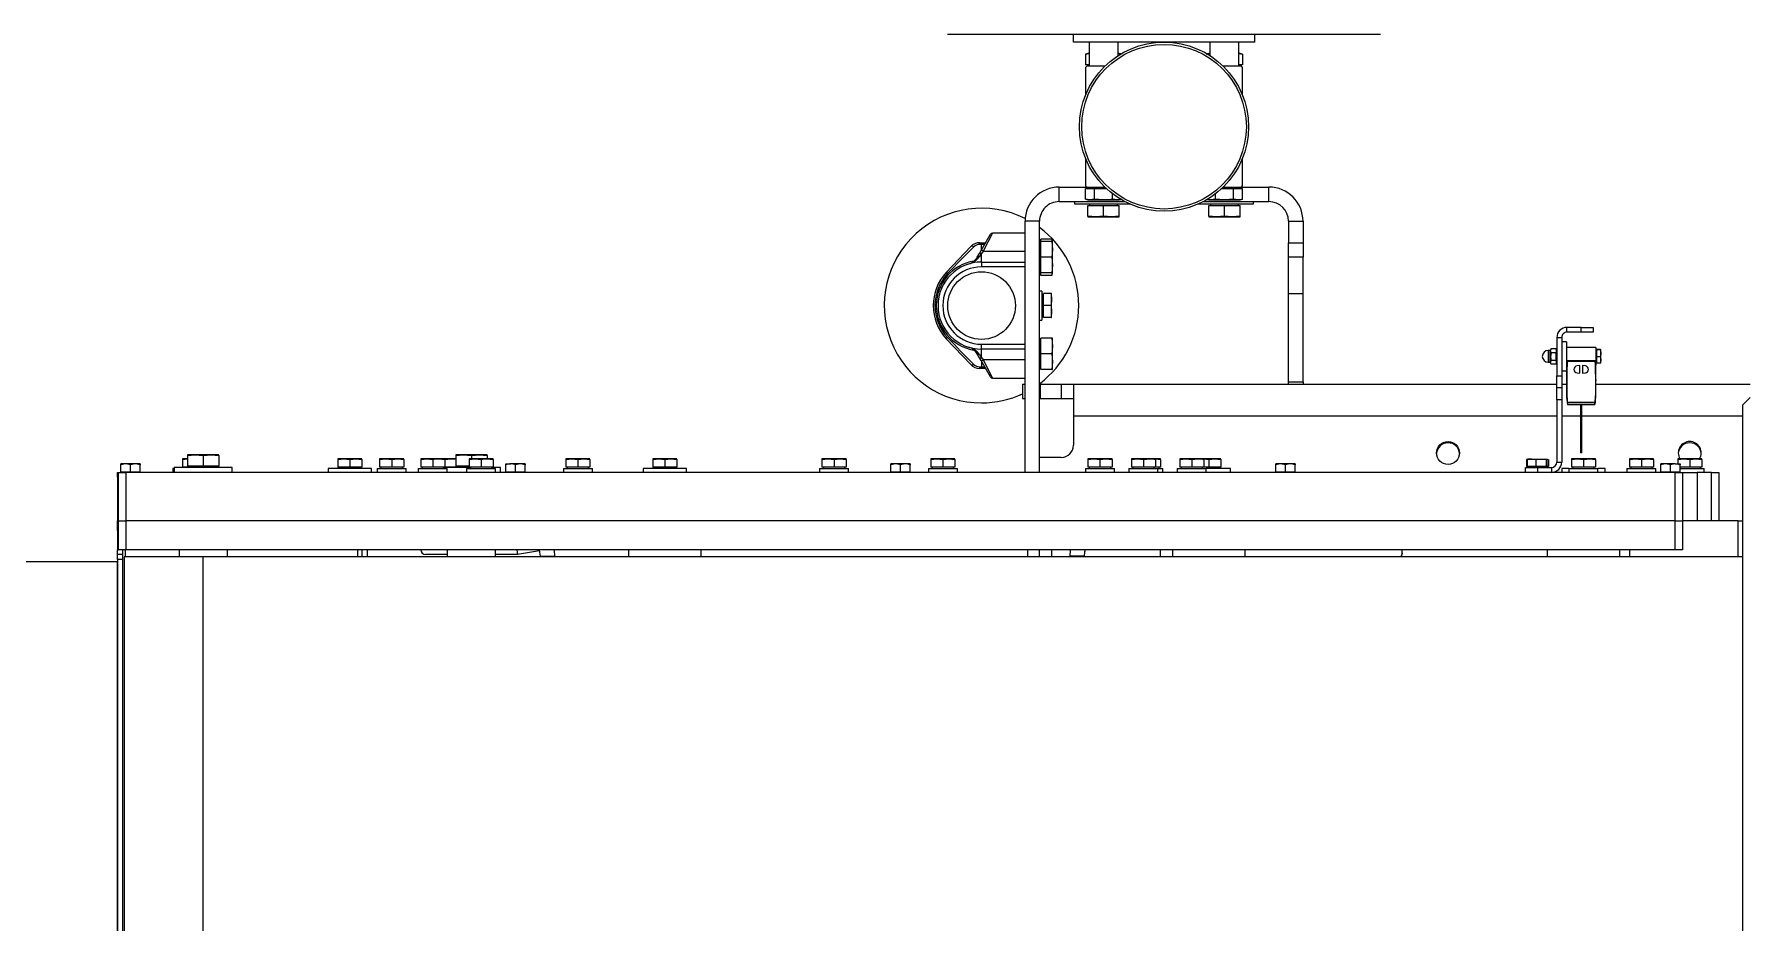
# Model space of a CAD drawing. Header units: millimetres. Extents: x -187347 to 135007, y -6415 to 292048.
# Drawn here: x -56730 to -56022, y 30037 to 30405 of the extents above; entities that cross this region are included whole.
import ezdxf

# ---------------------------------------------------------------- set-up
doc = ezdxf.new("R2010")
doc.units = ezdxf.units.MM
doc.header["$LTSCALE"] = 100
doc.layers.get('0').update_dxf_attribs({"lineweight": 18})
doc.layers.add('Layout Kromeka', color=1, linetype='Continuous', lineweight=5)
doc.layers.add('Layout Multivac', color=2, linetype='Continuous')

# ---------------------------------------------------------------- blocks, each defined once
blk = doc.blocks.new('I310 MD_right to left')
at = {"color": 0, "linetype": 'Continuous', "lineweight": 18}
for p, q in [((1828.62, 310.03), (1828.62, -309.97)), ((2465.62, 247), (2465.62, -247)), ((2498.32, -247), (2498.32, 247)), ((2499.04, -246), (2499.04, 246)), ((2501.04, -246), (2501.04, 246)), ((1828.62, -247), (2465.62, -247)), ((1830.62, -247), (1830.62, -262)), ((1875.62, -250), (1875.62, -247)), ((1879.62, -247), (1879.62, -250)), ((1909.62, -250), (1909.62, -247)), ((2034.62, -247), (2034.62, -250)), ((2064.62, -250), (2064.62, -247)), ((2069.62, -247), (2069.62, -250)), ((2101.12, -247), (2101.12, -247.4)), ((2101.12, -247.4), (2107.12, -247.4)), ((2107.12, -247), (2107.12, -247.4)), ((2114.62, -250), (2114.62, -247)), ((2119.62, -247), (2119.62, -250)), ((2124.62, -250), (2124.62, -247)), ((2259.62, -247), (2259.62, -250)), ((2289.62, -250), (2289.62, -247)), ((2320.12, -247.4), (2320.12, -247)), ((2326.12, -247.4), (2320.12, -247.4)), ((2326.12, -247.4), (2326.12, -247)), ((2344.62, -247), (2344.62, -250)), ((2364.62, -250), (2364.62, -247)), ((2397.62, -247), (2397.62, -250)), ((2399.88, -247), (2399.88, -250)), ((2401.63, -247), (2401.63, -250)), ((2455.62, -247), (2455.62, -250)), ((2465.62, -247), (2498.32, -247)), ((2475.62, -250), (2475.62, -247)), ((2497.76, -247), (2497.76, -250)), ((2499.04, -246), (2501.04, -246)), ((2499.04, -248), (2499.04, -246)), ((2501.04, -246), (2501.04, -248)), ((1853.62, -262), (1853.62, -250)), ((1853.62, -250), (1856.62, -250)), ((1856.62, -250), (1856.62, -262)), ((1856.62, -250), (2497.62, -250)), ((1969.62, -248.77), (1969.62, -248.24)), ((1969.62, -248.77), (1969.62, -250)), ((2326.43, -249.61), (2335.62, -248)), ((2335.8, -250), (2335.62, -248)), ((2335.62, -248), (2344.62, -248)), ((2364.62, -248), (2373.62, -248)), ((2497.62, -262), (2497.62, -250)), ((2497.62, -250), (2500.62, -250)), ((2499.04, -248), (2501.04, -248)), ((2499.04, -250), (2499.04, -248)), ((2500.62, -250), (2500.62, -262)), ((2501.04, -250), (2500.62, -250)), ((2501.04, -248), (2501.04, -250)), ((2501.04, -258), (2501.04, -250)), ((2500.62, -258), (2501.04, -258)), ((2501.04, -260), (2500.62, -260)), ((2501.04, -258), (2501.04, -260)), ((2501.04, -260), (2501.04, -262)), ((1830.62, -262), (1828.62, -262)), ((1830.62, -262), (1838.62, -262)), ((1838.62, -282), (1838.62, -262)), ((1838.62, -262), (1841.62, -262)), ((1841.62, -262), (1841.62, -282)), ((1841.62, -262), (1847.62, -262)), ((1847.62, -282), (1847.62, -262)), ((1847.62, -262), (1853.62, -262)), ((1856.62, -262), (1853.62, -262)), ((1853.62, -282), (1853.62, -262)), ((1856.62, -262), (2497.62, -262)), ((1856.62, -262), (1856.62, -282)), ((2500.62, -262), (2497.62, -262)), ((2497.62, -282), (2497.62, -262)), ((2500.62, -262), (2500.62, -282)), ((2501.04, -262), (2500.62, -262)), ((2501.04, -280), (2501.04, -262)), ((1841.62, -282), (1838.62, -282)), ((1841.62, -282), (1847.62, -282)), ((1844.62, -282), (1844.62, -283.6)), ((1853.62, -282), (1847.62, -282)), ((1856.62, -282), (1853.62, -282)), ((1854.62, -282.15), (1858.62, -282.15)), ((1854.62, -282.15), (1854.62, -285.14)), ((1855.18, -282), (1855.18, -282.15)), ((1856.62, -282), (2497.62, -282)), ((1858.62, -282.15), (1862.62, -282.15)), ((1858.62, -282.15), (1858.62, -285.14)), ((1862.06, -282.15), (1862.06, -282)), ((1862.62, -282.15), (1862.62, -285.14)), ((1864.62, -282), (1864.62, -283.6)), ((1876.62, -283.6), (1876.62, -282)), ((1885.62, -282), (1885.62, -283.6)), ((1888.62, -282), (1888.62, -283.6)), ((1900.62, -283.6), (1900.62, -282)), ((1903.62, -283.6), (1903.62, -282)), ((1907.82, -284), (1907.82, -282)), ((1913.62, -284), (1913.62, -282)), ((1918.62, -282), (1918.62, -284)), ((2013.87, -282.15), (2013.87, -285.14)), ((2013.87, -282.15), (2017.87, -282.15)), ((2014.43, -282), (2014.43, -282.15)), ((2017.87, -282.15), (2021.87, -282.15)), ((2017.87, -282.15), (2017.87, -285.14)), ((2021.31, -282.15), (2021.31, -282)), ((2021.87, -282.15), (2021.87, -285.14)), ((2040.62, -282), (2040.62, -283.6)), ((2050.62, -282), (2050.62, -283.6)), ((2062.62, -283.6), (2062.62, -282)), ((2068.62, -282), (2068.62, -283.6)), ((2070.62, -282), (2070.62, -283.6)), ((2082.62, -283.6), (2082.62, -282)), ((2088.62, -282), (2088.62, -283.6)), ((2100.62, -283.6), (2100.62, -282)), ((2119.62, -282), (2119.62, -385.9)), ((2125.62, -282), (2125.62, -385.9)), ((2153.62, -282), (2153.62, -283.6)), ((2165.62, -283.6), (2165.62, -282)), ((2173.12, -282.15), (2173.12, -285.14)), ((2173.12, -282.15), (2177.12, -282.15)), ((2173.68, -282), (2173.68, -282.15)), ((2177.12, -282.15), (2177.12, -285.14)), ((2177.12, -282.15), (2181.12, -282.15)), ((2180.56, -282.15), (2180.56, -282)), ((2181.12, -282.15), (2181.12, -285.14)), ((2198.62, -282), (2198.62, -283.6)), ((2210.62, -283.6), (2210.62, -282)), ((2265.62, -282), (2265.62, -283.6)), ((2283.62, -283.6), (2283.62, -282)), ((2304.62, -282), (2304.62, -283.6)), ((2316.62, -283.6), (2316.62, -282)), ((2332.37, -282.15), (2332.37, -285.14)), ((2332.37, -282.15), (2336.37, -282.15)), ((2332.93, -282), (2332.93, -282.15)), ((2336.37, -282.15), (2336.37, -285.14)), ((2336.37, -282.15), (2340.37, -282.15)), ((2339.81, -282.15), (2339.81, -282)), ((2340.37, -282.15), (2340.37, -285.14)), ((2342.62, -282), (2342.62, -284)), ((2344.62, -282), (2344.62, -283.6)), ((2356.62, -283.6), (2356.62, -282)), ((2364.62, -282), (2364.62, -283.6)), ((2376.62, -283.6), (2376.62, -282)), ((2381.62, -282), (2381.62, -283.6)), ((2393.62, -283.6), (2393.62, -282)), ((2395.92, -282), (2395.92, -283.6)), ((2413.92, -283.6), (2413.92, -282)), ((2453.62, -282), (2453.62, -284)), ((2477.62, -284), (2477.62, -282)), ((2478.2, -283.6), (2478.2, -282)), ((2491.62, -282.15), (2491.62, -285.14)), ((2491.62, -282.15), (2495.62, -282.15)), ((2492.18, -282), (2492.18, -282.15)), ((2495.62, -282.15), (2499.62, -282.15)), ((2495.62, -282.15), (2495.62, -285.14)), ((2500.62, -282), (2497.62, -282)), ((2499.06, -282.15), (2499.06, -282)), ((2499.62, -282.15), (2499.62, -285.14)), ((2500.62, -280), (2501.04, -280)), ((2501.04, -282), (2500.62, -282)), ((2501.04, -280), (2501.04, -282)), ((1854.62, -283.6), (1844.62, -283.6)), ((1845.62, -287.39), (1845.62, -284.2)), ((1845.62, -284.2), (1850.62, -284.2)), ((1848.12, -287.6), (1845.62, -287.39)), ((1845.62, -287.39), (1845.62, -287.6)), ((1845.62, -287.6), (1848.12, -287.6)), ((1846.18, -283.6), (1846.18, -284.2)), ((1850.62, -287.39), (1848.12, -287.6)), ((1848.12, -287.6), (1853.12, -287.6)), ((1850.62, -287.39), (1850.62, -284.2)), ((1850.62, -284.2), (1854.62, -284.2)), ((1853.12, -287.6), (1850.62, -287.39)), ((1855.62, -287.39), (1853.12, -287.6)), ((1853.12, -287.6), (1855.62, -287.6)), ((1854.62, -285.14), (1856.62, -285.5)), ((1854.62, -285.5), (1854.62, -285.14)), ((1856.62, -285.5), (1854.62, -285.5)), ((1855.62, -287.39), (1855.62, -285.5)), ((1855.62, -287.6), (1855.62, -287.39)), ((1856.62, -285.5), (1860.62, -285.5)), ((1858.62, -285.14), (1860.62, -285.5)), ((1860.62, -285.5), (1862.62, -285.5)), ((1862.62, -285.14), (1862.62, -285.5)), ((1876.62, -283.6), (1864.62, -283.6)), ((1865.62, -287.39), (1865.62, -284.2)), ((1865.62, -284.2), (1870.62, -284.2)), ((1868.12, -287.6), (1865.62, -287.39)), ((1865.62, -287.39), (1865.62, -287.6)), ((1865.62, -287.6), (1868.12, -287.6)), ((1866.18, -283.6), (1866.18, -284.2)), ((1870.62, -287.39), (1868.12, -287.6)), ((1868.12, -287.6), (1873.12, -287.6)), ((1870.62, -287.39), (1870.62, -284.2)), ((1870.62, -284.2), (1875.62, -284.2)), ((1873.12, -287.6), (1870.62, -287.39)), ((1875.62, -287.39), (1873.12, -287.6)), ((1873.12, -287.6), (1875.62, -287.6)), ((1875.06, -284.2), (1875.06, -283.6)), ((1875.62, -287.39), (1875.62, -284.2)), ((1875.62, -287.6), (1875.62, -287.39)), ((1885.62, -283.6), (1888.62, -283.6)), ((1900.62, -283.6), (1888.62, -283.6)), ((1889.62, -287.39), (1889.62, -284.2)), ((1889.62, -284.2), (1894.62, -284.2)), ((1892.12, -287.6), (1889.62, -287.39)), ((1889.62, -287.39), (1889.62, -287.6)), ((1889.62, -287.6), (1892.12, -287.6)), ((1890.18, -283.6), (1890.18, -284.2)), ((1894.62, -287.39), (1892.12, -287.6)), ((1892.12, -287.6), (1897.12, -287.6)), ((1894.62, -287.39), (1894.62, -284.2)), ((1894.62, -284.2), (1899.62, -284.2)), ((1897.12, -287.6), (1894.62, -287.39)), ((1899.62, -287.39), (1897.12, -287.6)), ((1897.12, -287.6), (1899.62, -287.6)), ((1899.06, -284.2), (1899.06, -283.6)), ((1899.62, -287.39), (1899.62, -284.2)), ((1899.62, -287.6), (1899.62, -287.39)), ((1900.62, -283.6), (1903.62, -283.6)), ((1905.62, -286.2), (1903.62, -286.2)), ((1903.62, -312), (1903.62, -286.2)), ((1905.62, -312), (1905.62, -286.2)), ((1913.62, -284), (1907.82, -284)), ((1909.02, -287.33), (1909.02, -284.5)), ((1909.02, -284.5), (1909.31, -284.5)), ((1909.31, -287.33), (1909.31, -284.5)), ((1909.31, -284.5), (1910.03, -284.5)), ((1909.67, -287.5), (1909.31, -287.33)), ((1910.03, -287.33), (1909.67, -287.5)), ((1912.18, -287.5), (1909.67, -287.5)), ((1910.03, -287.33), (1910.03, -284.5)), ((1910.03, -284.5), (1914.34, -284.5)), ((1912.18, -287.5), (1910.03, -287.33)), ((1910.18, -284), (1910.18, -284.5)), ((1914.34, -287.33), (1912.18, -287.5)), ((1916.13, -287.5), (1912.18, -287.5)), ((1918.62, -284), (1913.62, -284)), ((1914.34, -287.33), (1914.34, -284.5)), ((1914.34, -284.5), (1917.93, -284.5)), ((1916.13, -287.5), (1914.34, -287.33)), ((1916.13, -287.5), (1917.62, -287.5)), ((1917.06, -284.5), (1917.06, -284)), ((1917.57, -287.5), (1917.93, -287.33)), ((1917.93, -287.33), (1917.93, -284.5)), ((1917.93, -284.5), (1918.23, -284.5)), ((1918.23, -287.33), (1917.95, -287.37)), ((1918.07, -287.36), (1918.23, -287.33)), ((1918.23, -287.33), (1918.23, -284.5)), ((2013.87, -285.5), (2013.87, -285.14)), ((2013.87, -285.5), (2015.87, -285.5)), ((2015.87, -285.5), (2019.87, -285.5)), ((2017.87, -285.14), (2019.87, -285.5)), ((2019.87, -285.5), (2021.87, -285.5)), ((2021.87, -285.14), (2021.87, -285.5)), ((2040.62, -283.6), (2050.62, -283.6)), ((2044.62, -287.39), (2044.62, -284.2)), ((2044.62, -284.2), (2049.62, -284.2)), ((2047.12, -287.6), (2044.62, -287.39)), ((2044.62, -287.39), (2044.62, -287.6)), ((2044.62, -287.6), (2047.12, -287.6)), ((2045.18, -283.6), (2045.18, -284.2)), ((2049.62, -287.39), (2047.12, -287.6)), ((2047.12, -287.6), (2051.62, -287.6)), ((2049.62, -287.39), (2049.62, -284.2)), ((2049.62, -284.2), (2051.62, -284.2)), ((2051.62, -287.56), (2049.62, -287.39)), ((2062.62, -283.6), (2050.62, -283.6)), ((2051.62, -287.39), (2051.62, -284.2)), ((2051.62, -284.2), (2056.62, -284.2)), ((2051.62, -287.39), (2051.62, -287.6)), ((2051.62, -287.6), (2054.12, -287.6)), ((2052.18, -283.6), (2052.18, -284.2)), ((2056.62, -287.39), (2054.12, -287.6)), ((2054.12, -287.6), (2059.12, -287.6)), ((2056.62, -287.39), (2056.62, -284.2)), ((2056.62, -284.2), (2061.62, -284.2)), ((2059.12, -287.6), (2056.62, -287.39)), ((2061.62, -287.39), (2059.12, -287.6)), ((2059.12, -287.6), (2061.62, -287.6)), ((2061.06, -284.2), (2061.06, -283.6)), ((2061.62, -287.39), (2061.62, -284.2)), ((2061.62, -287.6), (2061.62, -287.39)), ((2070.62, -283.6), (2068.62, -283.6)), ((2069.62, -287.39), (2069.62, -284.2)), ((2069.62, -284.2), (2071.62, -284.2)), ((2071.62, -287.56), (2069.62, -287.39)), ((2069.62, -287.39), (2069.62, -287.6)), ((2069.62, -287.6), (2071.62, -287.6)), ((2070.18, -283.6), (2070.18, -284.2)), ((2082.62, -283.6), (2070.62, -283.6)), ((2071.62, -287.39), (2071.62, -284.2)), ((2071.62, -284.2), (2076.62, -284.2)), ((2071.62, -287.39), (2071.62, -287.6)), ((2071.62, -287.6), (2074.12, -287.6)), ((2072.18, -283.6), (2072.18, -284.2)), ((2076.62, -287.39), (2074.12, -287.6)), ((2074.12, -287.6), (2079.12, -287.6)), ((2076.62, -287.39), (2076.62, -284.2)), ((2076.62, -284.2), (2081.62, -284.2)), ((2079.12, -287.6), (2076.62, -287.39)), ((2081.62, -287.39), (2079.12, -287.6)), ((2079.12, -287.6), (2081.62, -287.6)), ((2081.06, -284.2), (2081.06, -283.6)), ((2081.62, -287.39), (2081.62, -284.2)), ((2081.62, -287.6), (2081.62, -287.39)), ((2100.62, -283.6), (2088.62, -283.6)), ((2089.62, -287.39), (2089.62, -284.2)), ((2089.62, -284.2), (2094.62, -284.2)), ((2092.12, -287.6), (2089.62, -287.39)), ((2089.62, -287.39), (2089.62, -287.6)), ((2089.62, -287.6), (2092.12, -287.6)), ((2090.18, -283.6), (2090.18, -284.2)), ((2094.62, -287.39), (2092.12, -287.6)), ((2092.12, -287.6), (2097.12, -287.6)), ((2094.62, -287.39), (2094.62, -284.2)), ((2094.62, -284.2), (2099.62, -284.2)), ((2097.12, -287.6), (2094.62, -287.39)), ((2099.62, -287.39), (2097.12, -287.6)), ((2097.12, -287.6), (2099.62, -287.6)), ((2099.06, -284.2), (2099.06, -283.6)), ((2099.62, -287.39), (2099.62, -284.2)), ((2099.62, -287.6), (2099.62, -287.39)), ((2110.62, -288.22), (2119.42, -288.22)), ((2165.62, -283.6), (2153.62, -283.6)), ((2154.62, -287.39), (2154.62, -284.2)), ((2154.62, -284.2), (2159.62, -284.2)), ((2157.12, -287.6), (2154.62, -287.39)), ((2154.62, -287.39), (2154.62, -287.6)), ((2154.62, -287.6), (2157.12, -287.6)), ((2155.18, -283.6), (2155.18, -284.2)), ((2159.62, -287.39), (2157.12, -287.6)), ((2157.12, -287.6), (2162.12, -287.6)), ((2159.62, -287.39), (2159.62, -284.2)), ((2159.62, -284.2), (2164.62, -284.2)), ((2162.12, -287.6), (2159.62, -287.39)), ((2164.62, -287.39), (2162.12, -287.6)), ((2162.12, -287.6), (2164.62, -287.6)), ((2164.06, -284.2), (2164.06, -283.6)), ((2164.62, -287.39), (2164.62, -284.2)), ((2164.62, -287.6), (2164.62, -287.39)), ((2173.12, -285.5), (2173.12, -285.14)), ((2173.12, -285.5), (2175.12, -285.5)), ((2175.12, -285.5), (2179.12, -285.5)), ((2177.12, -285.14), (2179.12, -285.5)), ((2179.12, -285.5), (2181.12, -285.5)), ((2181.12, -285.14), (2181.12, -285.5)), ((2210.62, -283.6), (2198.62, -283.6)), ((2199.62, -287.39), (2199.62, -284.2)), ((2199.62, -284.2), (2204.62, -284.2)), ((2202.12, -287.6), (2199.62, -287.39)), ((2199.62, -287.39), (2199.62, -287.6)), ((2199.62, -287.6), (2202.12, -287.6)), ((2200.18, -283.6), (2200.18, -284.2)), ((2204.62, -287.39), (2202.12, -287.6)), ((2202.12, -287.6), (2207.12, -287.6)), ((2204.62, -287.39), (2204.62, -284.2)), ((2204.62, -284.2), (2209.62, -284.2)), ((2207.12, -287.6), (2204.62, -287.39)), ((2209.62, -287.39), (2207.12, -287.6)), ((2207.12, -287.6), (2209.62, -287.6)), ((2209.06, -284.2), (2209.06, -283.6)), ((2209.62, -287.39), (2209.62, -284.2)), ((2209.62, -287.6), (2209.62, -287.39)), ((2265.62, -283.6), (2283.62, -283.6)), ((2269.62, -287.39), (2269.62, -284.2)), ((2269.62, -284.2), (2274.62, -284.2)), ((2272.12, -287.6), (2269.62, -287.39)), ((2269.62, -287.39), (2269.62, -287.6)), ((2269.62, -287.6), (2272.12, -287.6)), ((2270.18, -283.6), (2270.18, -284.2)), ((2274.62, -287.39), (2272.12, -287.6)), ((2272.12, -287.6), (2277.12, -287.6)), ((2274.62, -287.39), (2274.62, -284.2)), ((2274.62, -284.2), (2279.62, -284.2)), ((2277.12, -287.6), (2274.62, -287.39)), ((2279.62, -287.39), (2277.12, -287.6)), ((2277.12, -287.6), (2279.62, -287.6)), ((2279.06, -284.2), (2279.06, -283.6)), ((2279.62, -287.39), (2279.62, -284.2)), ((2279.62, -287.6), (2279.62, -287.39)), ((2316.62, -283.6), (2304.62, -283.6)), ((2305.62, -287.39), (2305.62, -284.2)), ((2305.62, -284.2), (2310.62, -284.2)), ((2308.12, -287.6), (2305.62, -287.39)), ((2305.62, -287.39), (2305.62, -287.6)), ((2305.62, -287.6), (2308.12, -287.6)), ((2306.18, -283.6), (2306.18, -284.2)), ((2310.62, -287.39), (2308.12, -287.6)), ((2308.12, -287.6), (2313.12, -287.6)), ((2310.62, -287.39), (2310.62, -284.2)), ((2310.62, -284.2), (2315.62, -284.2)), ((2313.12, -287.6), (2310.62, -287.39)), ((2315.62, -287.39), (2313.12, -287.6)), ((2313.12, -287.6), (2315.62, -287.6)), ((2315.06, -284.2), (2315.06, -283.6)), ((2315.62, -287.39), (2315.62, -284.2)), ((2315.62, -287.6), (2315.62, -287.39)), ((2332.37, -285.14), (2334.37, -285.5)), ((2332.37, -285.5), (2332.37, -285.14)), ((2332.37, -285.5), (2334.37, -285.5)), ((2334.37, -285.5), (2338.37, -285.5)), ((2340.37, -285.5), (2338.37, -285.5)), ((2340.37, -285.14), (2340.37, -285.5)), ((2342.62, -284), (2346.18, -284)), ((2356.62, -283.6), (2344.62, -283.6)), ((2345.62, -287.39), (2345.62, -284.2)), ((2345.62, -284.2), (2350.62, -284.2)), ((2348.12, -287.6), (2345.62, -287.39)), ((2345.62, -287.39), (2345.62, -287.6)), ((2345.62, -287.6), (2348.12, -287.6)), ((2346.18, -283.6), (2346.18, -284.2)), ((2348.12, -289.03), (2348.12, -287.6)), ((2348.12, -287.6), (2353.12, -287.6)), ((2351.37, -289.3), (2348.12, -289.03)), ((2348.12, -289.03), (2348.12, -289.3)), ((2348.12, -289.3), (2351.37, -289.3)), ((2350.62, -287.39), (2350.62, -284.2)), ((2350.62, -284.2), (2355.62, -284.2)), ((2353.12, -287.6), (2350.62, -287.39)), ((2354.62, -289.03), (2351.37, -289.3)), ((2351.37, -289.3), (2357.87, -289.3)), ((2355.62, -287.39), (2353.12, -287.6)), ((2353.12, -287.6), (2355.62, -287.6)), ((2354.62, -289.03), (2354.62, -287.6)), ((2357.87, -289.3), (2354.62, -289.03)), ((2355.06, -284.2), (2355.06, -283.6)), ((2355.06, -284), (2366.18, -284)), ((2355.62, -287.39), (2355.62, -284.2)), ((2355.62, -284.6), (2361.12, -284.6)), ((2355.62, -287.6), (2355.62, -287.39)), ((2361.12, -289.03), (2357.87, -289.3)), ((2357.87, -289.3), (2361.12, -289.3)), ((2360.44, -284.6), (2360.44, -284)), ((2360.44, -284.2), (2360.62, -284.2)), ((2360.62, -284.6), (2360.62, -284.2)), ((2360.62, -284.2), (2365.62, -284.2)), ((2361.12, -289.03), (2361.12, -284.6)), ((2363.12, -287.6), (2361.12, -287.43)), ((2361.12, -287.6), (2363.12, -287.6)), ((2361.12, -289.3), (2361.12, -289.03)), ((2365.62, -287.39), (2363.12, -287.6)), ((2363.12, -287.6), (2365.62, -287.6)), ((2376.62, -283.6), (2364.62, -283.6)), ((2365.06, -284.2), (2365.06, -284)), ((2365.62, -287.39), (2365.62, -284.2)), ((2365.62, -284.2), (2370.62, -284.2)), ((2368.12, -287.6), (2365.62, -287.39)), ((2365.62, -287.39), (2365.62, -287.6)), ((2365.62, -287.6), (2368.12, -287.6)), ((2366.18, -283.6), (2366.18, -284.2)), ((2368.12, -287.6), (2373.12, -287.6)), ((2370.62, -287.39), (2370.62, -284.2)), ((2370.62, -284.2), (2375.62, -284.2)), ((2373.12, -287.6), (2370.62, -287.39)), ((2375.62, -287.39), (2373.12, -287.6)), ((2373.12, -287.6), (2375.62, -287.6)), ((2375.06, -284.2), (2375.06, -283.6)), ((2375.62, -287.39), (2375.62, -284.2)), ((2375.62, -287.6), (2375.62, -287.39)), ((2393.62, -283.6), (2381.62, -283.6)), ((2382.62, -287.39), (2382.62, -284.2)), ((2382.62, -284.2), (2387.62, -284.2)), ((2385.12, -287.6), (2382.62, -287.39)), ((2382.62, -287.39), (2382.62, -287.6)), ((2382.62, -287.6), (2385.12, -287.6)), ((2383.18, -283.6), (2383.18, -284.2)), ((2387.62, -287.39), (2385.12, -287.6)), ((2385.12, -287.6), (2390.12, -287.6)), ((2387.62, -287.39), (2387.62, -284.2)), ((2387.62, -284.2), (2392.62, -284.2)), ((2390.12, -287.6), (2387.62, -287.39)), ((2392.62, -287.39), (2390.12, -287.6)), ((2390.12, -287.6), (2392.62, -287.6)), ((2392.06, -284.2), (2392.06, -283.6)), ((2392.62, -287.39), (2392.62, -284.2)), ((2392.62, -287.6), (2392.62, -287.39)), ((2395.92, -283.6), (2413.92, -283.6)), ((2399.92, -287.39), (2399.92, -284.2)), ((2399.92, -284.2), (2404.92, -284.2)), ((2402.42, -287.6), (2399.92, -287.39)), ((2399.92, -287.39), (2399.92, -287.6)), ((2399.92, -287.6), (2402.42, -287.6)), ((2400.48, -283.6), (2400.48, -284.2)), ((2404.92, -287.39), (2402.42, -287.6)), ((2402.42, -287.6), (2407.42, -287.6)), ((2404.92, -287.39), (2404.92, -284.2)), ((2404.92, -284.2), (2409.92, -284.2)), ((2407.42, -287.6), (2404.92, -287.39)), ((2409.92, -287.39), (2407.42, -287.6)), ((2407.42, -287.6), (2409.92, -287.6)), ((2409.36, -284.2), (2409.36, -283.6)), ((2409.92, -287.39), (2409.92, -284.2)), ((2409.92, -287.6), (2409.92, -287.39)), ((2453.62, -284), (2477.62, -284)), ((2459.12, -289.03), (2459.12, -284.6)), ((2459.12, -284.6), (2465.62, -284.6)), ((2462.37, -289.3), (2459.12, -289.03)), ((2459.12, -289.03), (2459.12, -289.3)), ((2459.12, -289.3), (2462.37, -289.3)), ((2459.81, -284), (2459.81, -284.6)), ((2465.62, -289.03), (2462.37, -289.3)), ((2462.37, -289.3), (2468.87, -289.3)), ((2465.62, -289.03), (2465.62, -284.6)), ((2465.62, -284.6), (2472.12, -284.6)), ((2468.87, -289.3), (2465.62, -289.03)), ((2472.12, -289.03), (2468.87, -289.3)), ((2468.87, -289.3), (2472.12, -289.3)), ((2471.44, -284.6), (2471.44, -284)), ((2471.44, -284.2), (2474.2, -284.2)), ((2472.12, -289.03), (2472.12, -284.6)), ((2474.2, -287.39), (2472.12, -287.57)), ((2472.12, -287.6), (2474.2, -287.6)), ((2472.12, -289.3), (2472.12, -289.03)), ((2473.64, -284.2), (2473.64, -284)), ((2474.2, -287.39), (2474.2, -284.2)), ((2474.2, -287.6), (2474.2, -287.39)), ((2477.62, -283.6), (2478.2, -283.6)), ((2491.62, -285.14), (2493.62, -285.5)), ((2491.62, -285.5), (2491.62, -285.14)), ((2491.62, -285.5), (2493.62, -285.5)), ((2493.62, -285.5), (2497.62, -285.5)), ((2495.62, -285.14), (2497.62, -285.5)), ((2497.62, -285.5), (2499.62, -285.5)), ((2499.62, -285.14), (2499.62, -285.5)), ((1895.27, -290.15), (1895.27, -310.1)), ((1895.27, -290.15), (1895.77, -290.15)), ((1895.77, -310.1), (1895.77, -290.15)), ((2105.62, -305.36), (2105.62, -293.2)), ((1825.62, -312.97), (1828.62, -309.97)), ((1895.27, -305.36), (1828.62, -305.36)), ((1901.21, -310.1), (1889.84, -310.1)), ((1889.84, -310.87), (1901.21, -310.87)), ((1900.93, -310.21), (1889.94, -310.21)), ((1903.62, -305.36), (1895.77, -305.36)), ((2105.62, -305.36), (1905.62, -305.36)), ((2105.62, -318.5), (2105.62, -305.36)), ((1889.42, -314.15), (1889.42, -320.39)), ((1889.53, -314.15), (1889.53, -320.39)), ((1901.51, -320.39), (1901.51, -314.15)), ((1901.62, -320.39), (1901.62, -314.15)), ((1903.62, -312), (1905.62, -312)), ((1903.62, -317), (1903.62, -312)), ((1903.62, -317), (1905.62, -317)), ((1903.62, -322), (1903.62, -317)), ((1905.62, -312), (1905.62, -317)), ((1905.62, -317), (1905.62, -322)), ((2110.62, -312.5), (2105.62, -312.5)), ((2110.62, -318.5), (2110.62, -312.5)), ((2119.42, -312.5), (2110.62, -312.5)), ((2119.42, -318.5), (2119.42, -312.5)), ((2119.62, -312.5), (2119.42, -312.5)), ((2126.62, -312.5), (2125.62, -312.5)), ((2126.62, -318.5), (2126.62, -312.5)), ((1889.42, -318.5), (1825.62, -318.5)), ((1895.01, -323), (1893.79, -323.14)), ((1895.01, -326.19), (1895.01, -323)), ((1897.25, -323.14), (1896.04, -323)), ((1896.04, -323), (1896.04, -326.19)), ((1903.62, -318.5), (1901.62, -318.5)), ((1903.62, -324), (1901.62, -324)), ((1901.62, -326.3), (1901.62, -324)), ((1905.62, -322), (1903.62, -322)), ((1903.62, -337.8), (1903.62, -322)), ((2105.62, -318.5), (1905.62, -318.5)), ((1905.62, -337.8), (1905.62, -322)), ((2010.62, -319.5), (2010.62, -318.5)), ((2016.62, -319.5), (2010.62, -319.5)), ((2010.62, -319.5), (2010.62, -356)), ((2016.62, -318.5), (2016.62, -319.5)), ((2016.62, -319.5), (2016.62, -356)), ((2110.62, -318.5), (2105.62, -318.5)), ((2119.42, -318.5), (2110.62, -318.5)), ((2114.32, -327.75), (2114.59, -324.5)), ((2114.59, -324.5), (2114.32, -324.5)), ((2114.32, -324.5), (2114.32, -327.75)), ((2114.59, -324.5), (2119.02, -324.5)), ((2119.02, -324.5), (2119.02, -331)), ((2119.62, -325.18), (2119.02, -325.18)), ((2119.62, -318.5), (2119.42, -318.5)), ((2126.62, -318.5), (2125.62, -318.5)), ((2139.04, -321), (2125.62, -321)), ((2142.94, -328.5), (2139.04, -321)), ((2139.91, -321.5), (2143.81, -328.25)), ((2141.93, -325), (2143.62, -325)), ((2143.62, -325.71), (2143.62, -325)), ((2143.62, -325), (2144.46, -325)), ((1887.42, -328.52), (1887.54, -327.18)), ((1887.54, -327.18), (1887.42, -327.25)), ((1887.42, -327.25), (1887.42, -328.52)), ((1887.42, -328.52), (1887.42, -331.27)), ((1887.42, -331.27), (1887.54, -329.86)), ((1887.54, -332.68), (1887.42, -331.27)), ((1887.42, -331.27), (1887.42, -332.75)), ((1887.54, -327.12), (1889.02, -327.12)), ((1887.54, -327.18), (1889.02, -327.18)), ((1887.54, -329.86), (1889.02, -329.86)), ((1889.02, -327.12), (1889.02, -327.18)), ((1889.02, -327.18), (1889.02, -329.86)), ((1889.42, -327.72), (1889.02, -327.72)), ((1889.02, -329.86), (1889.02, -332.68)), ((1889.02, -332.28), (1889.42, -332.28)), ((1889.42, -333.7), (1889.42, -326.3)), ((1889.42, -326.3), (1889.53, -326.3)), ((1889.53, -326.4), (1889.65, -326.4)), ((1889.71, -327.83), (1901.33, -327.83)), ((1901.31, -328.28), (1889.73, -328.28)), ((1893.79, -326.04), (1895.01, -326.19)), ((1896.04, -326.19), (1897.25, -326.04)), ((1901.4, -326.4), (1901.51, -326.4)), ((1901.51, -326.3), (1901.62, -326.3)), ((1901.62, -333.7), (1901.62, -326.3)), ((1906.07, -326.82), (1905.62, -327.6)), ((1905.62, -332.4), (1906.07, -333.18)), ((1906.07, -326.83), (1907.97, -326.83)), ((1906.07, -328.29), (1907.97, -328.29)), ((1906.07, -331.47), (1907.97, -331.47)), ((1908.42, -327.6), (1907.97, -326.82)), ((1907.97, -333.18), (1908.42, -332.4)), ((1909.22, -327.6), (1908.42, -327.6)), ((1908.42, -327.6), (1908.42, -332.4)), ((1908.42, -332.4), (1909.22, -332.4)), ((1909.22, -332.4), (1909.22, -327.6)), ((2114.59, -331), (2114.32, -327.75)), ((2114.32, -327.75), (2114.32, -334.25)), ((2114.32, -334.25), (2114.59, -331)), ((2114.59, -331), (2119.02, -331)), ((2119.02, -331), (2119.02, -337.5)), ((2125.62, -328.5), (2142.94, -328.5)), ((2143.62, -325.71), (2142.34, -325.71)), ((2143.62, -329.51), (2142.94, -328.5)), ((2144.51, -325.72), (2143.62, -325.71)), ((2143.62, -327.93), (2143.62, -325.71)), ((2143.62, -329.51), (2143.62, -333)), ((2144.57, -330.9), (2143.62, -329.51)), ((2143.81, -328.25), (2144.49, -329.43)), ((2144.49, -329.43), (2145.42, -331.04)), ((2148.1, -326.57), (2158.19, -337.3)), ((1887.42, -332.75), (1887.54, -332.68)), ((1887.54, -332.82), (1887.42, -332.75)), ((1887.54, -332.68), (1889.02, -332.68)), ((1887.54, -332.82), (1889.02, -332.82)), ((1887.54, -332.88), (1889.02, -332.88)), ((1889.02, -332.68), (1889.02, -332.82)), ((1889.02, -332.82), (1889.02, -332.88)), ((1889.42, -333.7), (1901.62, -333.7)), ((1901.62, -336), (1901.62, -333.7)), ((1901.62, -336), (1903.62, -336)), ((1905.62, -337.8), (1903.62, -337.8)), ((1906.07, -333.17), (1907.97, -333.17)), ((2114.59, -337.5), (2114.32, -334.25)), ((2114.32, -334.25), (2114.32, -337.5)), ((2114.32, -337.5), (2114.59, -337.5)), ((2114.59, -337.5), (2119.02, -337.5)), ((2119.02, -336.81), (2119.62, -336.81)), ((2125.62, -333), (2143.62, -333)), ((2143.62, -335), (2125.62, -335)), ((2143.62, -333), (2143.62, -335)), ((2157.67, -337.79), (2158.19, -337.3)), ((1890.62, -342), (1890.62, -340)), ((1890.62, -340), (1895.62, -340)), ((1895.62, -342), (1890.62, -342)), ((1895.62, -340), (1895.62, -342)), ((1895.62, -340), (1901.42, -340)), ((1895.62, -342), (1901.42, -342)), ((1901.42, -340), (1901.42, -342)), ((2114.62, -348.5), (2114.83, -346)), ((2114.83, -346), (2114.62, -346)), ((2114.62, -346), (2114.62, -348.5)), ((2114.83, -346), (2118.02, -346)), ((2118.02, -346), (2118.02, -351)), ((2119.62, -345), (2118.62, -345)), ((2118.62, -357), (2118.62, -345)), ((2114.83, -351), (2114.62, -348.5)), ((2114.62, -348.5), (2114.62, -353.5)), ((2114.62, -353.5), (2114.83, -351)), ((2114.83, -356), (2114.62, -353.5)), ((2114.62, -353.5), (2114.62, -356)), ((2114.83, -351), (2118.02, -351)), ((2118.62, -346.56), (2118.02, -346.56)), ((2118.02, -351), (2118.02, -356)), ((2016.62, -356), (2010.62, -356)), ((2010.62, -356), (2010.62, -371)), ((2016.62, -356), (2016.62, -371)), ((2114.62, -356), (2114.83, -356)), ((2114.83, -356), (2118.02, -356)), ((2118.02, -355.44), (2118.62, -355.44)), ((2118.62, -357), (2119.62, -357)), ((2114.59, -363.49), (2114.32, -364.5)), ((2114.32, -367.75), (2114.59, -364.5)), ((2114.59, -364.5), (2114.32, -364.5)), ((2114.32, -364.5), (2114.32, -367.75)), ((2114.59, -371), (2114.32, -367.75)), ((2114.32, -367.75), (2114.32, -374.25)), ((2114.45, -364.5), (2114.59, -363.49)), ((2114.59, -363.49), (2119.02, -363.49)), ((2114.59, -364.5), (2119.02, -364.5)), ((2119.02, -363.49), (2119.02, -364.5)), ((2119.02, -364.5), (2119.02, -371)), ((2119.62, -365.19), (2119.02, -365.19)), ((2125.62, -367), (2143.62, -367)), ((2143.62, -369), (2143.62, -367)), ((2158.19, -364.7), (2148.1, -375.43)), ((2157.67, -364.21), (2158.19, -364.7)), ((2010.62, -371), (2016.62, -371)), ((2010.62, -377), (2010.62, -371)), ((2016.62, -371), (2016.62, -377)), ((2114.32, -374.25), (2114.59, -371)), ((2114.59, -377.5), (2114.32, -374.25)), ((2114.32, -374.25), (2114.32, -377.5)), ((2114.59, -371), (2119.02, -371)), ((2119.02, -371), (2119.02, -377.5)), ((2143.62, -369), (2125.62, -369)), ((2142.94, -373.5), (2125.62, -373.5)), ((2139.04, -381), (2142.94, -373.5)), ((2143.81, -373.75), (2139.91, -380.5)), ((2142.94, -373.5), (2143.62, -372.49)), ((2143.62, -369), (2143.62, -372.49)), ((2143.62, -372.49), (2144.57, -371.1)), ((2143.62, -374.07), (2143.62, -376.29)), ((2144.49, -372.57), (2143.81, -373.75)), ((2145.42, -370.96), (2144.49, -372.57)), ((2016.62, -377), (2010.62, -377)), ((2010.62, -385.9), (2010.62, -377)), ((2016.62, -385.9), (2016.62, -377)), ((2114.32, -377.5), (2114.59, -378.51)), ((2114.32, -377.5), (2114.59, -377.5)), ((2114.59, -378.51), (2114.45, -377.5)), ((2114.59, -377.5), (2119.02, -377.5)), ((2114.59, -378.51), (2119.02, -378.51)), ((2119.02, -376.82), (2119.62, -376.82)), ((2119.02, -377.5), (2119.02, -378.51)), ((2125.62, -381), (2139.04, -381)), ((2143.62, -377), (2141.93, -377)), ((2142.34, -376.29), (2143.62, -376.29)), ((2143.62, -376.29), (2144.51, -376.28)), ((2143.62, -376.29), (2143.62, -377)), ((2144.46, -377), (2143.62, -377)), ((2016.62, -385.9), (2010.62, -385.9)), ((2036.62, -387.97), (2039.87, -387.7)), ((2036.62, -387.7), (2036.62, -387.97)), ((2039.87, -387.7), (2036.62, -387.7)), ((2036.62, -387.97), (2036.62, -392.4)), ((2046.37, -387.7), (2039.87, -387.7)), ((2039.87, -387.7), (2043.12, -387.97)), ((2043.12, -387.97), (2046.37, -387.7)), ((2043.12, -387.97), (2043.12, -392.4)), ((2046.37, -387.7), (2049.62, -387.97)), ((2049.62, -387.7), (2046.37, -387.7)), ((2049.62, -387.97), (2049.62, -387.7)), ((2049.62, -387.97), (2049.62, -392.4)), ((2086.62, -387.97), (2089.87, -387.7)), ((2086.62, -387.7), (2086.62, -387.97)), ((2089.87, -387.7), (2086.62, -387.7)), ((2086.62, -387.97), (2086.62, -392.4)), ((2089.87, -387.7), (2093.12, -387.97)), ((2096.37, -387.7), (2089.87, -387.7)), ((2093.12, -387.97), (2096.37, -387.7)), ((2093.12, -387.97), (2093.12, -392.4)), ((2096.37, -387.7), (2099.62, -387.97)), ((2099.62, -387.7), (2096.37, -387.7)), ((2099.62, -387.97), (2099.62, -387.7)), ((2099.62, -387.97), (2099.62, -392.4)), ((2119.62, -385.9), (2125.62, -385.9)), ((2051.87, -394), (2024.72, -394)), ((2024.72, -394), (2024.72, -400)), ((2031.12, -393), (2031.12, -394)), ((2031.12, -393), (2053.94, -393)), ((2036.62, -394.7), (2035.62, -394.97)), ((2035.62, -394.97), (2035.62, -399.4)), ((2043.12, -392.4), (2036.62, -392.4)), ((2037.49, -394.7), (2036.62, -394.7)), ((2037.31, -392.4), (2037.31, -393)), ((2037.49, -394.7), (2039.37, -394.97)), ((2043.12, -394.7), (2037.49, -394.7)), ((2039.37, -394.97), (2043.12, -394.7)), ((2039.37, -394.97), (2039.37, -399.4)), ((2049.62, -392.4), (2043.12, -392.4)), ((2043.12, -394.7), (2046.88, -394.97)), ((2048.75, -394.7), (2043.12, -394.7)), ((2046.88, -394.97), (2048.75, -394.7)), ((2046.88, -394.97), (2046.88, -397.19)), ((2048.75, -394.7), (2050.27, -394.92)), ((2049.62, -394.7), (2048.75, -394.7)), ((2048.94, -393), (2048.94, -392.4)), ((2050.3, -394.88), (2049.62, -394.7)), ((2082.3, -393), (2105.12, -393)), ((2111.52, -394), (2084.37, -394)), ((2085.62, -394.97), (2087.49, -394.7)), ((2086.62, -394.7), (2085.95, -394.88)), ((2093.12, -392.4), (2086.62, -392.4)), ((2087.49, -394.7), (2086.62, -394.7)), ((2087.31, -392.4), (2087.31, -393)), ((2093.12, -394.7), (2087.49, -394.7)), ((2087.49, -394.7), (2089.37, -394.97)), ((2089.37, -394.97), (2089.37, -397.19)), ((2099.62, -392.4), (2093.12, -392.4)), ((2093.12, -394.7), (2096.88, -394.97)), ((2098.75, -394.7), (2093.12, -394.7)), ((2096.88, -394.97), (2098.75, -394.7)), ((2096.88, -394.97), (2096.88, -399.4)), ((2098.75, -394.7), (2100.63, -394.97)), ((2099.62, -394.7), (2098.75, -394.7)), ((2098.94, -393), (2098.94, -392.4)), ((2100.63, -394.97), (2099.62, -394.7)), ((2100.63, -394.97), (2100.63, -399.4)), ((2105.12, -394), (2105.12, -393)), ((2111.52, -394), (2111.52, -400)), ((2036.12, -400), (2024.72, -400)), ((2039.37, -399.4), (2035.62, -399.4)), ((2036.12, -400), (2035.62, -400.5)), ((2035.62, -400.5), (2035.62, -412.01)), ((2043.63, -400), (2036.12, -400)), ((2037.31, -399.4), (2037.31, -400)), ((2044.26, -399.4), (2039.37, -399.4)), ((2096.88, -399.4), (2091.99, -399.4)), ((2100.12, -400), (2092.62, -400)), ((2100.63, -399.4), (2096.88, -399.4)), ((2098.94, -400), (2098.94, -399.4)), ((2100.62, -400.5), (2100.12, -400)), ((2111.52, -400), (2100.12, -400)), ((2100.62, -412.01), (2100.62, -400.5)), ((2035.62, -437.99), (2035.62, -449.5)), ((2100.62, -449.5), (2100.62, -437.99)), ((2035.62, -449.5), (2036.12, -450)), ((2035.62, -455.03), (2035.62, -450.6)), ((2035.62, -450.6), (2037.12, -450.6)), ((2036.12, -450), (2043.63, -450)), ((2037.12, -450), (2037.12, -460)), ((2092.62, -450), (2100.12, -450)), ((2099.12, -460), (2099.12, -450)), ((2099.12, -450.6), (2100.63, -450.6)), ((2100.12, -450), (2100.62, -449.5)), ((2100.63, -455.03), (2100.63, -450.6)), ((2035.62, -455.03), (2036.62, -455.3)), ((2037.12, -455.25), (2035.62, -455.03)), ((2036.62, -455.3), (2037.12, -455.3)), ((2049.12, -460), (2049.12, -454.39)), ((2050.63, -455.03), (2049.12, -455.25)), ((2049.12, -455.3), (2049.62, -455.3)), ((2049.62, -455.3), (2050.3, -455.12)), ((2085.95, -455.12), (2086.62, -455.3)), ((2087.12, -455.25), (2085.98, -455.08)), ((2086.62, -455.3), (2087.12, -455.3)), ((2087.12, -454.39), (2087.12, -460)), ((2100.63, -455.03), (2099.12, -455.25)), ((2099.12, -455.3), (2099.62, -455.3)), ((2099.62, -455.3), (2100.63, -455.03)), ((2157.72, -463.26), (1978.52, -463.26)), ((2030.62, -460), (2030.62, -463.26)), ((2030.62, -460), (2105.62, -460)), ((2105.62, -460), (2105.62, -463.26))]:
    blk.add_line(p, q, dxfattribs=at)
at = {"color": 0, "linetype": 'Continuous', "lineweight": 18, "flags": 128}
for points in [[(2100.69, -250), (2100.97, -248.98), (2101.12, -247.4)], [(2106.88, -250), (2106.91, -249.85), (2107.12, -247.4)], [(2320.12, -247.4), (2320.34, -249.85), (2320.36, -250)], [(2326.12, -247.4), (2326.28, -248.98), (2326.55, -250)], [(1856.62, -285.5), (1856.76, -285.5), (1858.62, -285.14)], [(1860.62, -285.5), (1860.76, -285.5), (1862.62, -285.14)], [(1917.93, -287.33), (1917.55, -287.39), (1916.13, -287.5)], [(2013.87, -285.14), (2015.43, -285.48), (2015.87, -285.5)], [(2015.87, -285.5), (2017.49, -285.26), (2017.87, -285.14)], [(2019.87, -285.5), (2020.01, -285.5), (2021.87, -285.14)], [(2054.12, -287.6), (2052.17, -287.47), (2051.62, -287.39)], [(2074.12, -287.6), (2072.17, -287.47), (2071.62, -287.39)], [(2173.12, -285.14), (2174.68, -285.48), (2175.12, -285.5)], [(2175.12, -285.5), (2176.74, -285.26), (2177.12, -285.14)], [(2179.12, -285.5), (2179.26, -285.5), (2181.12, -285.14)], [(2334.37, -285.5), (2334.51, -285.5), (2336.37, -285.14)], [(2336.37, -285.14), (2336.75, -285.26), (2338.37, -285.5)], [(2338.37, -285.5), (2338.82, -285.48), (2340.37, -285.14)], [(2350.62, -287.39), (2350.08, -287.47), (2348.12, -287.6)], [(2370.62, -287.39), (2370.08, -287.47), (2368.12, -287.6)], [(2493.62, -285.5), (2493.76, -285.5), (2495.62, -285.14)], [(2497.62, -285.5), (2497.76, -285.5), (2499.62, -285.14)], [(1887.54, -329.86), (1887.49, -329.56), (1887.42, -328.52)], [(1901.33, -327.83), (1901.32, -328.06), (1901.31, -328.27), (1901.31, -328.28)], [(1906.07, -328.29), (1905.83, -327.51), (1906.07, -326.83)], [(1906.07, -333.17), (1905.83, -332.26), (1906.07, -331.47)], [(1907.97, -326.83), (1908.22, -327.61), (1907.97, -328.29)], [(1907.97, -331.47), (1908.22, -332.38), (1907.97, -333.17)], [(2144.49, -329.43), (2144.44, -329.38), (2144.38, -329.35), (2144.29, -329.34), (2144.18, -329.34), (2144.05, -329.36), (2143.92, -329.39), (2143.77, -329.44), (2143.62, -329.51)], [(2144.49, -372.57), (2144.44, -372.62), (2144.38, -372.65), (2144.29, -372.66), (2144.18, -372.66), (2144.05, -372.64), (2143.92, -372.61), (2143.77, -372.56), (2143.62, -372.49)], [(2035.62, -394.97), (2036.02, -394.87), (2037.49, -394.7)], [(2089.37, -394.97), (2090.18, -394.87), (2093.12, -394.7)]]:
    blk.add_lwpolyline(points, dxfattribs=at)
at = {"color": 0, "linetype": 'Continuous', "lineweight": 18}
for centre, radius in [((1950.62, -290.02), 4.74), ((2143.62, -351), 14), ((2068.12, -425), 35), ((2068.12, -425), 34.05)]:
    blk.add_circle(centre, radius, dxfattribs=at)
for centre, radius, start, end in [((1972.6, -248.77), 2.98, 143.65363, 179.98626), ((1972.6, -248.24), 2.98, 155.3278, 179.99494), ((2373.62, -250), 2, 0, 90), ((1907.82, -286.2), 4.2, 90, 180), ((1850.61, -290.03), 4.73, 149.07617, 270.18734), ((1850.61, -289.5), 4.74, 183.27592, 270.10972), ((1850.64, -290.03), 4.73, 269.81266, 30.92383), ((1850.63, -289.5), 4.74, 269.89028, 356.72408), ((1907.82, -286.2), 2.2, 90, 180), ((1950.61, -289.5), 4.74, 183.27592, 270.10972), ((1950.63, -289.5), 4.74, 269.89028, 356.72408), ((2110.61, -293.21), 4.99, 89.89099, 179.89057), ((2119.42, -288.02), 0.2, 269.89099, 359.89057), ((1918.14, -315.05), 28.73, 170.08881, 178.20495), ((1920.59, -315.39), 31.08, 171.65199, 177.71219), ((1920.59, -315.39), 31.08, 170.41402, 171.65199), ((1900.93, -310.41), 0.2, 5.76883, 90), ((1870.45, -315.39), 31.08, 8.34801, 9.24985), ((1872.9, -315.05), 28.73, 1.79505, 9.91119), ((1870.45, -315.39), 31.08, 2.28781, 8.34801), ((2143.62, -351), 40.25, 243.36954, 90), ((2143.62, -351), 40.25, 90, 114.98369), ((1895.52, -319.95), 6.12, 175.67561, 184.32274), ((2044.61, -320.49), 155.18, 179.96313, 182.1831), ((2044.53, -320.39), 155, 180.0007, 182.75356), ((1893.96, -324.59), 1.46, 96.67419, 263.32581), ((1897.08, -324.59), 1.46, 276.67419, 83.32581), ((1746.51, -320.39), 155, 357.24644, 359.9993), ((1746.44, -320.49), 155.18, 357.8169, 0.03687), ((1895.52, -319.95), 6.12, 355.67726, 4.32439), ((2143.62, -351), 40.25, 126.60346, 233.39654), ((2139.04, -322), 1, 30, 85.67328), ((2140.51, -325.61), 4, 358.4496, 8.73646), ((2144.46, -330), 5, 43.25044, 90), ((2044.53, -320.39), 155, 182.75356, 182.91829), ((1911.23, -329.88), 5.39, 162.901, 197.099), ((1902.82, -329.88), 5.39, 342.901, 17.099), ((1909.22, -330), 2.4, 270, 90), ((2143.67, -329.38), 1.14, 82.84849, 129.35573), ((2144.51, -328.97), 3.26, 44.99234, 90.05762), ((2144.9, -331.52), 0.708, 42.94654, 117.55099), ((2151.02, -325.95), 8.12, 217.53951, 254.66494), ((2150.62, -328.04), 6, 210, 253.05804), ((2147.53, -327.55), 1.13, 59.44274, 129.04752), ((1726.02, -748.47), 595.8, 43.57435, 45.06856), ((1901.42, -337.8), 2.2, 270, 0), ((1901.42, -337.8), 4.2, 270, 0), ((2143.62, -351), 18, 270, 90), ((2143.62, -351), 16, 270, 90), ((2143.62, -351), 18.71, 279.78675, 79.90396), ((2143.62, -351), 19.29, 316.74956, 43.25044), ((2143.62, -351), 20, 316.74956, 43.25044), ((1708.98, 63.11), 619.62, 314.96015, 316.39693), ((2143.67, -372.62), 1.14, 230.64427, 277.15151), ((2151.11, -376.19), 8.28, 105.68755, 142.10799), ((2144.9, -370.48), 0.708, 242.44901, 317.05346), ((2150.61, -373.95), 5.99, 106.923, 150.01896), ((2139.04, -380), 1, 273.91409, 330), ((2144.46, -372), 5, 270, 316.74956), ((2140.51, -376.39), 4, 351.26354, 1.5504), ((2144.51, -373.02), 3.26, 269.97277, 314.97726), ((2147.53, -374.45), 1.13, 230.95248, 300.55726), ((2024.72, -385.9), 14.1, 180, 270), ((2024.72, -385.9), 8.1, 180, 270), ((2111.52, -385.9), 8.1, 270, 0), ((2111.52, -385.9), 14.1, 270, 0)]:
    blk.add_arc(centre, radius, start, end, dxfattribs=at)
blk = doc.blocks.new('*U1693')
at = {"ltscale": 10}
for p, q in [((-4000, 100), (-5000, 100)), ((-4000, -400), (-4000, 100))]:
    blk.add_line(p, q, dxfattribs=at)

msp = doc.modelspace()

# ---------------------------------------------------------------- block references
at = {"layer": 'Layout Kromeka', "rotation": 359.9999999999333}
msp.add_blockref('*U1693', (-52695.22, 30086.63, 3.45), dxfattribs=at)
at = {"layer": 'Layout Multivac', "rotation": 180}
msp.add_blockref('I310 MD_right to left', (-54194.18, 29941.68, 3.45), dxfattribs=at)

doc.saveas('drawing.dxf')
